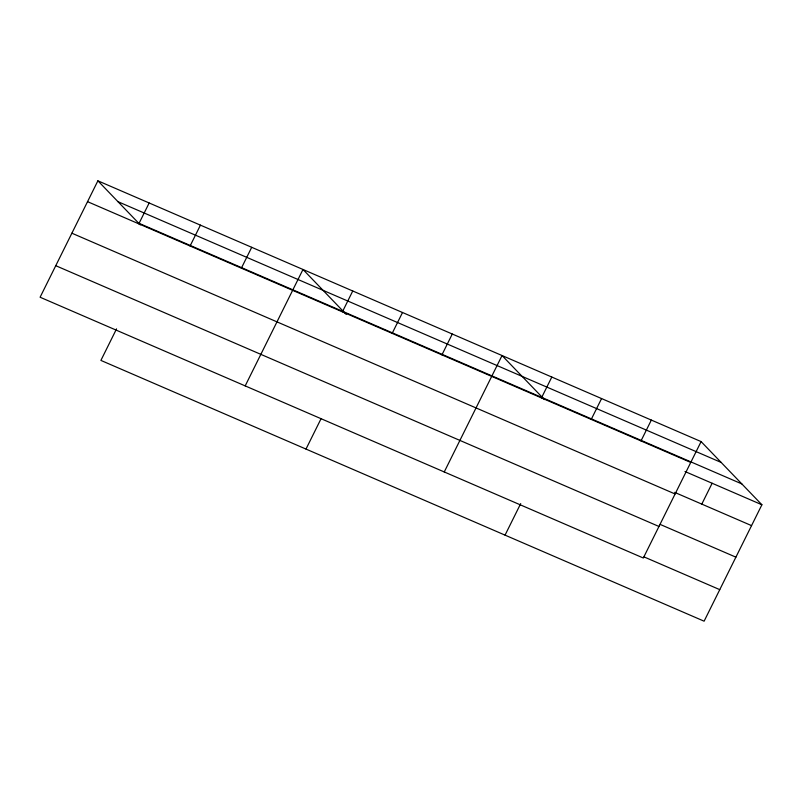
<?xml version="1.0" encoding="UTF-8"?>
<svg xmlns="http://www.w3.org/2000/svg" width="802" height="802" viewBox="0 0 802 802"><rect width="100%" height="100%" fill="white"/><g stroke="black" fill="none" stroke-linecap="round" stroke-linejoin="round"><path stroke-width="1.2" d="M97.894 180.811L40.1 297.231L643.314 558.012L701.098 441.591L97.894 180.811L140.3 224.881M138.816 223.828L149.162 202.976M116.551 328.87L100.902 360.409L704.106 621.189L761.9 504.769L701.098 441.591M190.084 245.993L200.44 225.141M241.362 268.159L251.708 247.307M245.191 385.892L302.986 269.472L346.223 314.414M342.404 311.838L352.75 290.986M305.993 449.07L321.101 418.624M392.168 333.351L402.514 312.499M441.932 354.865L452.278 334.023M444.248 471.957L502.042 355.537L544.448 399.596M541.46 397.892L551.806 377.05M505.049 535.134L520.709 503.596M591.224 419.406L601.57 398.564M640.988 440.93L651.334 420.078M701.79 504.107L712.136 483.255M117.954 201.663L721.168 462.443M138.626 223.136L741.84 483.917M87.538 201.663L690.753 462.443M684.988 471.516L761.9 504.769M674.642 492.368L751.554 525.621M71.889 233.202L675.094 493.982M660.116 524.398L735.895 557.159M55.759 265.693L658.963 526.473M643.986 556.889L719.765 589.65"/></g></svg>
